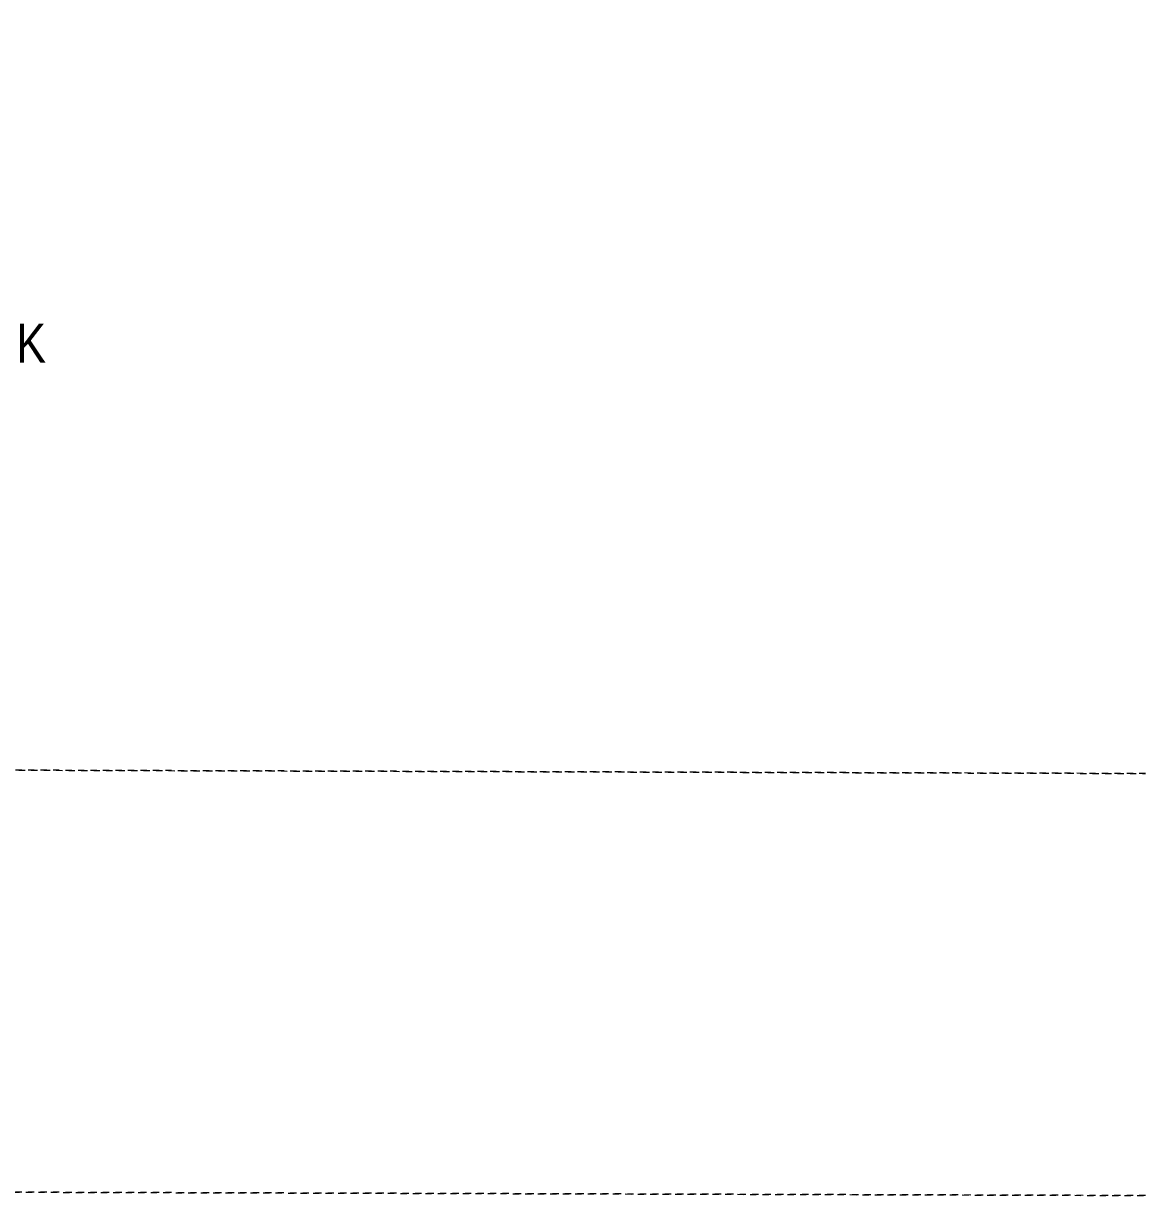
# Model space of a CAD drawing. Header units: metres. Extents: x -902 to -724, y 0 to 650.
# Drawn here: x -756.01 to -738.04, y 586.33 to 605.1 of the extents above; entities that cross this region are included whole.
import ezdxf

# ---------------------------------------------------------------- set-up
doc = ezdxf.new("R2010")
doc.units = ezdxf.units.M
doc.linetypes.add('IMPORT-BDYS-Boundary _3_', pattern=[0.01, 0.009, -0.001])
doc.layers.add('D-ENHA-TEXT', color=7, linetype='Continuous', lineweight=9)
doc.styles.add('Arial Narrow_2', font='ARIALN.TTF', dxfattribs={"height": 0.625})

# ---------------------------------------------------------------- blocks, each defined once
blk = doc.blocks.new('T2DPAA-T2D-PWA-SU-M2D-000001_dwg-40815111-DRG-2871011 - SITE PLAN')
at = {"color": 9, "linetype": 'IMPORT-BDYS-Boundary _3_', "lineweight": 18, "true_color": 0xc0c0c0}
for p, q in [((121.069, 1639.337), (124.495, 1599.034)), ((114.514, 1636.639), (117.761, 1598.442))]:
    blk.add_line(p, q, dxfattribs=at)
at = {"color": 9, "linetype": 'IMPORT-BDYS-Boundary _3_', "lineweight": 18, "true_color": 0xc0c0c0, "flags": 128}
for points in [[(124.495, 1599.034), (121.069, 1639.337), (138.228, 1640.786)], [(117.761, 1598.442), (114.514, 1636.639), (114.333, 1638.769), (121.069, 1639.337)]]:
    blk.add_lwpolyline(points, dxfattribs=at)
blk = doc.blocks.new('T2DPAA-T2D-PWA-SU-M2D-000100_Survey_rvt-1-DRG-2871011 - SITE PLAN')
at = {"color": 9, "lineweight": 18, "true_color": 0xc0c0c0, "rotation": 84.9723245667552}
blk.add_blockref('T2DPAA-T2D-PWA-SU-M2D-000001_dwg-40815111-DRG-2871011 - SITE PLAN', (-29.301, 328.935), dxfattribs=at)

msp = doc.modelspace()

# ---------------------------------------------------------------- block references
at = {"color": 9, "lineweight": 5, "true_color": 0xc0c0c0}
msp.add_blockref('T2DPAA-T2D-PWA-SU-M2D-000100_Survey_rvt-1-DRG-2871011 - SITE PLAN', (873.236, 0), dxfattribs=at)

# ---------------------------------------------------------------- next in the draw order: texts
at = {"layer": 'D-ENHA-TEXT', "insert": (-773.069, 600.291), "char_height": 0.625, "attachment_point": 1, "style": 'Arial Narrow_2', "bg_fill": 3, "box_fill_scale": 1, "bg_fill_color": 256, "bg_fill_true_color": 13158600, "bg_fill_transparency": 0}
msp.add_mtext('MILE END SOUTH BRIDGE OVER KESWICK CREEK', dxfattribs=at)

doc.saveas('drawing.dxf')
